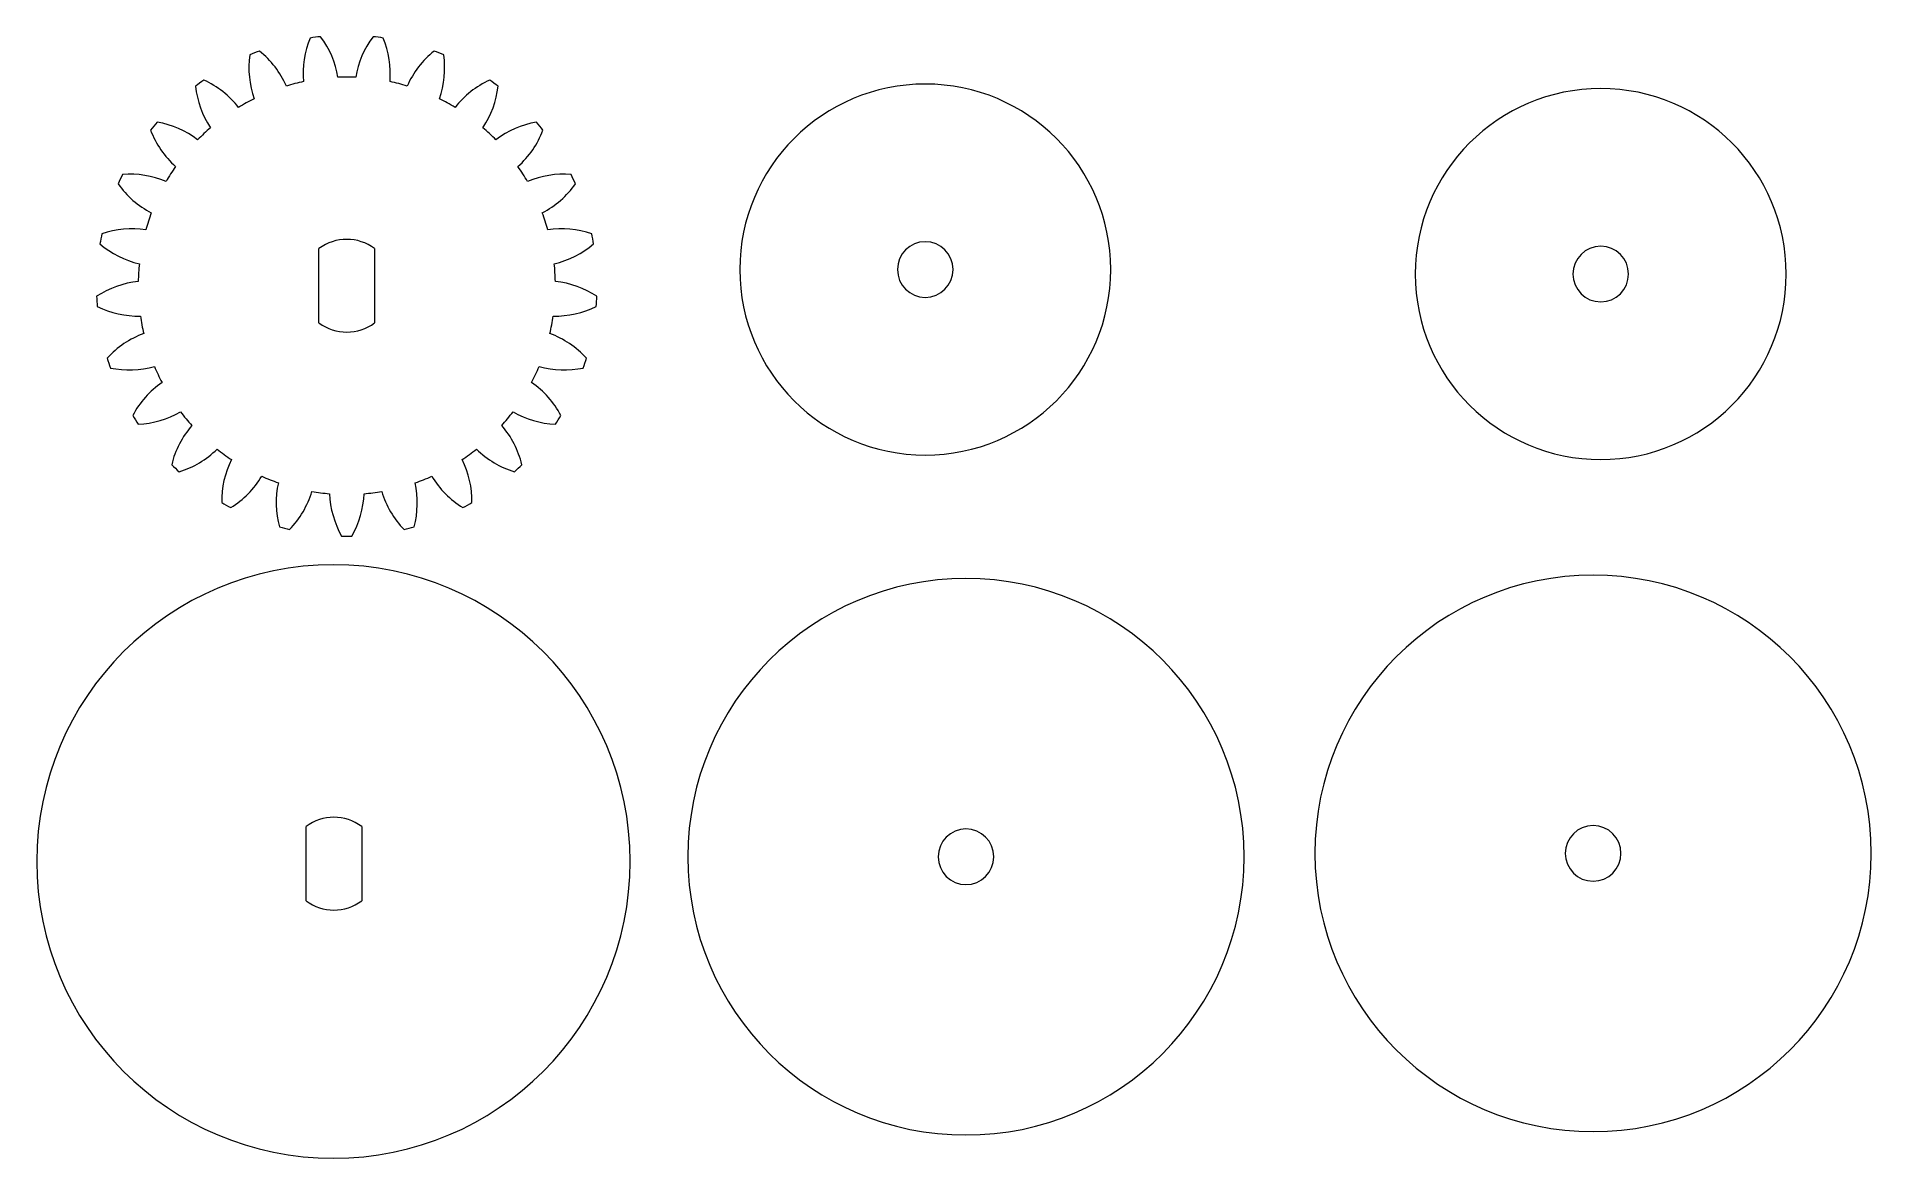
# Model space of a CAD drawing. Header units: millimetres. Extents: x -109.9 to -11, y 83.2 to 143.7.
import ezdxf

# ---------------------------------------------------------------- set-up
doc = ezdxf.new("R2010")
doc.units = ezdxf.units.MM
doc.header["$MEASUREMENT"] = 0
doc.layers.add('layer 1', color=7, linetype='Continuous')

msp = doc.modelspace()

# ---------------------------------------------------------------- linework, layer by layer
at = {"layer": 'layer 1', "lineweight": 9}
for points in [[(-94.6718, 128.2638), (-94.6718, 132.2638)], [(-91.6718, 132.2638), (-91.6718, 128.2638)]]:
    msp.add_lwpolyline(points, dxfattribs=at)
at = {"layer": 'layer 1', "color": 250, "lineweight": 9}
for points in [[(-95.3665, 97.1052), (-95.3665, 101.1052)], [(-92.3665, 101.1052), (-92.3665, 97.1052)]]:
    msp.add_lwpolyline(points, dxfattribs=at)
at = {"layer": 'layer 1', "lineweight": 9}
for points in [[(-95.1408, 143.6195), (-95.4484, 142.8764), (-95.5722, 142.0701), (-95.5018, 141.2689)], [(-94.5861, 143.6896), (-94.7715, 143.67), (-94.9564, 143.6467), (-95.1408, 143.6195)], [(-93.6519, 141.5026), (-93.7829, 142.2961), (-94.1033, 143.0463), (-94.5861, 143.6896)], [(-91.7575, 143.6896), (-92.2403, 143.0463), (-92.5607, 142.2961), (-92.6917, 141.5026)], [(-91.2028, 143.6195), (-91.3872, 143.6467), (-91.5721, 143.67), (-91.7575, 143.6896)], [(-90.8418, 141.2689), (-90.7714, 142.0701), (-90.8952, 142.8764), (-91.2028, 143.6195)], [(-98.4003, 142.7102), (-98.5135, 141.914), (-98.4329, 141.1022), (-98.1654, 140.3437)], [(-97.8805, 142.916), (-98.0552, 142.851), (-98.2285, 142.7824), (-98.4003, 142.7102)], [(-96.4318, 141.0301), (-96.756, 141.7661), (-97.253, 142.4131), (-97.8805, 142.916)], [(-88.4631, 142.916), (-89.0906, 142.4131), (-89.5876, 141.7661), (-89.9118, 141.0301)], [(-87.9433, 142.7102), (-88.1151, 142.7824), (-88.2884, 142.851), (-88.4631, 142.916)], [(-88.1782, 140.3437), (-87.9107, 141.1022), (-87.8301, 141.914), (-87.9433, 142.7102)], [(-92.6917, 141.5026), (-93.0116, 141.5163), (-93.332, 141.5163), (-93.6519, 141.5026)], [(-100.8791, 141.3475), (-101.0321, 141.2411), (-101.1829, 141.1316), (-101.3313, 141.0189)], [(-101.3313, 141.0189), (-101.2429, 140.2196), (-100.963, 139.4533), (-100.5153, 138.7852)], [(-99.0068, 139.8812), (-99.5039, 140.5134), (-100.1461, 141.0164), (-100.8791, 141.3475)], [(-95.5018, 141.2689), (-95.815, 141.2026), (-96.1253, 141.1229), (-96.4318, 141.0301)], [(-89.9118, 141.0301), (-90.2183, 141.1229), (-90.5286, 141.2026), (-90.8418, 141.2689)], [(-85.4645, 141.3475), (-86.1975, 141.0164), (-86.8397, 140.5134), (-87.3368, 139.8812)], [(-85.8283, 138.7852), (-85.3806, 139.4533), (-85.1007, 140.2196), (-85.0123, 141.0189)], [(-85.0123, 141.0189), (-85.1607, 141.1316), (-85.3115, 141.2411), (-85.4645, 141.3475)], [(-98.1654, 140.3437), (-98.4523, 140.2016), (-98.7331, 140.0472), (-99.0068, 139.8812)], [(-87.3368, 139.8812), (-87.6105, 140.0472), (-87.8913, 140.2016), (-88.1782, 140.3437)], [(-103.3933, 139.0826), (-103.5151, 138.9415), (-103.6339, 138.7979), (-103.7497, 138.6518)], [(-103.7497, 138.6518), (-103.4652, 137.8996), (-103.0035, 137.227), (-102.4037, 136.6912)], [(-101.2152, 138.1279), (-101.8539, 138.6167), (-102.6011, 138.9442), (-103.3933, 139.0826)], [(-100.5153, 138.7852), (-100.7578, 138.5762), (-100.9914, 138.3569), (-101.2152, 138.1279)], [(-85.1284, 138.1279), (-85.3522, 138.3569), (-85.5858, 138.5762), (-85.8283, 138.7852)], [(-82.9503, 139.0826), (-83.7425, 138.9442), (-84.4897, 138.6167), (-85.1284, 138.1279)], [(-83.9399, 136.6912), (-83.3401, 137.227), (-82.8784, 137.8996), (-82.5939, 138.6518)], [(-82.5939, 138.6518), (-82.7097, 138.7979), (-82.8285, 138.9415), (-82.9503, 139.0826)], [(-102.4037, 136.6912), (-102.5867, 136.4284), (-102.7584, 136.158), (-102.9182, 135.8805)], [(-83.4254, 135.8805), (-83.5852, 136.158), (-83.7569, 136.4284), (-83.9399, 136.6912)], [(-105.2653, 136.2636), (-105.3482, 136.0966), (-105.4275, 135.9279), (-105.5034, 135.7577)], [(-105.5034, 135.7577), (-105.0408, 135.0998), (-104.4263, 134.5632), (-103.7121, 134.1934)], [(-102.9182, 135.8805), (-103.6584, 136.1951), (-104.4635, 136.3265), (-105.2653, 136.2636)], [(-81.0783, 136.2636), (-81.8801, 136.3265), (-82.6852, 136.1951), (-83.4254, 135.8805)], [(-82.6315, 134.1934), (-81.9173, 134.5632), (-81.3028, 135.0998), (-80.8402, 135.7577)], [(-80.8402, 135.7577), (-80.9161, 135.9279), (-80.9954, 136.0966), (-81.0783, 136.2636)], [(-103.7121, 134.1934), (-103.824, 133.8934), (-103.923, 133.5887), (-104.0088, 133.2802)], [(-82.3348, 133.2802), (-82.4206, 133.5887), (-82.5196, 133.8934), (-82.6315, 134.1934)], [(-106.3775, 133.0675), (-106.4162, 132.8852), (-106.4511, 132.7021), (-106.4822, 132.5184)], [(-104.0088, 133.2802), (-104.804, 133.4008), (-105.6165, 133.3279), (-106.3775, 133.0675)], [(-91.6718, 132.2638), (-92.5607, 132.9305), (-93.7829, 132.9305), (-94.6718, 132.2638)], [(-79.9661, 133.0675), (-80.7271, 133.3279), (-81.5396, 133.4008), (-82.3348, 133.2802)], [(-79.8614, 132.5184), (-79.8925, 132.7021), (-79.9274, 132.8852), (-79.9661, 133.0675)], [(-106.4822, 132.5184), (-105.8706, 131.9962), (-105.142, 131.6292), (-104.3582, 131.4487)], [(-81.9854, 131.4487), (-81.2016, 131.6292), (-80.473, 131.9962), (-79.8614, 132.5184)], [(-104.3582, 131.4487), (-104.392, 131.1302), (-104.4121, 130.8105), (-104.4185, 130.4904)], [(-81.9251, 130.4904), (-81.9315, 130.8105), (-81.9516, 131.1302), (-81.9854, 131.4487)], [(-104.4185, 130.4904), (-105.2187, 130.4095), (-105.9875, 130.1368), (-106.6598, 129.6953)], [(-106.6598, 129.6953), (-106.652, 129.5091), (-106.6403, 129.3231), (-106.6247, 129.1374)], [(-79.6838, 129.6953), (-80.3561, 130.1368), (-81.1249, 130.4095), (-81.9251, 130.4904)], [(-79.7189, 129.1374), (-79.7033, 129.3231), (-79.6916, 129.5091), (-79.6838, 129.6953)], [(-106.6247, 129.1374), (-105.9024, 128.7837), (-105.1054, 128.6095), (-104.3014, 128.6295)], [(-104.3014, 128.6295), (-104.2549, 128.3127), (-104.1949, 127.998), (-104.1215, 127.6863)], [(-82.2221, 127.6863), (-82.1487, 127.998), (-82.0887, 128.3127), (-82.0422, 128.6295)], [(-82.0422, 128.6295), (-81.2382, 128.6095), (-80.4412, 128.7837), (-79.7189, 129.1374)], [(-104.1215, 127.6863), (-104.8764, 127.409), (-105.5533, 126.9536), (-106.0947, 126.3589)], [(-94.6718, 128.2638), (-93.7829, 127.5972), (-92.5607, 127.5972), (-91.6718, 128.2638)], [(-80.2489, 126.3589), (-80.7903, 126.9536), (-81.4672, 127.409), (-82.2221, 127.6863)], [(-106.0947, 126.3589), (-106.0408, 126.1805), (-105.9832, 126.0032), (-105.9219, 125.8272)], [(-105.9219, 125.8272), (-105.1344, 125.6642), (-104.3191, 125.6937), (-103.5453, 125.913)], [(-103.5453, 125.913), (-103.4215, 125.6177), (-103.2851, 125.3279), (-103.1365, 125.0442)], [(-83.2071, 125.0442), (-83.0585, 125.3279), (-82.9221, 125.6177), (-82.7983, 125.913)], [(-82.7983, 125.913), (-82.0245, 125.6937), (-81.2092, 125.6642), (-80.4217, 125.8272)], [(-80.4217, 125.8272), (-80.3604, 126.0032), (-80.3028, 126.1805), (-80.2489, 126.3589)], [(-103.1365, 125.0442), (-103.7987, 124.5878), (-104.3411, 123.9784), (-104.7176, 123.2677)], [(-81.626, 123.2677), (-82.0025, 123.9784), (-82.5449, 124.5878), (-83.2071, 125.0442)], [(-104.7176, 123.2677), (-104.621, 123.1084), (-104.5211, 122.951), (-104.418, 122.7957)], [(-104.418, 122.7957), (-103.6147, 122.8338), (-102.8323, 123.065), (-102.1374, 123.4699)], [(-101.5254, 122.7301), (-102.0533, 122.1233), (-102.4271, 121.3982), (-102.615, 120.6162)], [(-102.1374, 123.4699), (-101.944, 123.2147), (-101.7398, 122.9679), (-101.5254, 122.7301)], [(-84.8182, 122.7301), (-84.6038, 122.9679), (-84.3996, 123.2147), (-84.2062, 123.4699)], [(-83.7286, 120.6162), (-83.9165, 121.3982), (-84.2903, 122.1233), (-84.8182, 122.7301)], [(-84.2062, 123.4699), (-83.5113, 123.065), (-82.7289, 122.8338), (-81.9256, 122.7957)], [(-81.9256, 122.7957), (-81.8225, 122.951), (-81.7226, 123.1084), (-81.626, 123.2677)], [(-102.2074, 120.2335), (-101.4388, 120.4702), (-100.7386, 120.8887), (-100.1662, 121.4537)], [(-100.1662, 121.4537), (-99.9154, 121.2546), (-99.6562, 121.0663), (-99.3894, 120.8893)], [(-99.3894, 120.8893), (-99.7498, 120.1704), (-99.9315, 119.3751), (-99.919, 118.5709)], [(-86.9542, 120.8893), (-86.6874, 121.0663), (-86.4282, 121.2546), (-86.1774, 121.4537)], [(-86.4246, 118.5709), (-86.4121, 119.3751), (-86.5938, 120.1703), (-86.9542, 120.8893)], [(-86.1774, 121.4537), (-85.605, 120.8887), (-84.9048, 120.4702), (-84.1362, 120.2335)], [(-102.615, 120.6162), (-102.4818, 120.4859), (-102.3459, 120.3583), (-102.2074, 120.2335)], [(-99.4291, 118.3016), (-98.7435, 118.7219), (-98.1693, 119.3015), (-97.7554, 119.9911)], [(-97.7554, 119.9911), (-97.463, 119.8606), (-97.1652, 119.7426), (-96.8627, 119.6376)], [(-89.4809, 119.6376), (-89.1784, 119.7426), (-88.8806, 119.8606), (-88.5882, 119.9911)], [(-88.5882, 119.9911), (-88.1743, 119.3015), (-87.6001, 118.7219), (-86.9145, 118.3016)], [(-84.1362, 120.2335), (-83.9977, 120.3583), (-83.8618, 120.4859), (-83.7286, 120.6162)], [(-96.8627, 119.6376), (-97.033, 118.8516), (-97.0112, 118.0361), (-96.7991, 117.2603)], [(-96.2576, 117.1213), (-95.6981, 117.6989), (-95.2861, 118.403), (-95.0567, 119.1739)], [(-95.0567, 119.1739), (-94.741, 119.1202), (-94.4232, 119.0801), (-94.1041, 119.0535)], [(-94.1041, 119.0535), (-94.0736, 118.2499), (-93.8497, 117.4654), (-93.4513, 116.7667)], [(-92.8923, 116.7667), (-92.4939, 117.4654), (-92.27, 118.2499), (-92.2395, 119.0535)], [(-92.2395, 119.0535), (-91.9204, 119.0801), (-91.6026, 119.1202), (-91.2869, 119.1739)], [(-91.2869, 119.1739), (-91.0575, 118.403), (-90.6455, 117.6989), (-90.086, 117.1213)], [(-89.5445, 117.2603), (-89.3324, 118.0361), (-89.3106, 118.8516), (-89.4809, 119.6376)], [(-99.919, 118.5709), (-99.7576, 118.4778), (-99.5943, 118.388), (-99.4291, 118.3016)], [(-86.9145, 118.3016), (-86.7493, 118.388), (-86.586, 118.4778), (-86.4246, 118.5709)], [(-96.7991, 117.2603), (-96.6196, 117.2102), (-96.4391, 117.1639), (-96.2576, 117.1213)], [(-93.4513, 116.7667), (-93.265, 116.7629), (-93.0786, 116.7629), (-92.8923, 116.7667)], [(-90.086, 117.1213), (-89.9045, 117.1639), (-89.724, 117.2102), (-89.5445, 117.2603)]]:
    msp.add_open_spline(points, degree=3, dxfattribs=at)
at = {"layer": 'layer 1', "color": 250, "lineweight": 9}
for points in [[(-61.9788, 141.1367), (-56.4559, 141.1367), (-51.9788, 136.6596), (-51.9788, 131.1367), (-51.9788, 125.6138), (-56.4559, 121.1367), (-61.9788, 121.1367), (-67.5017, 121.1367), (-71.9788, 125.6138), (-71.9788, 131.1367), (-71.9788, 136.6596), (-67.5017, 141.1367), (-61.9788, 141.1367)], [(-25.5546, 140.8938), (-20.0317, 140.8938), (-15.5546, 136.4167), (-15.5546, 130.8938), (-15.5546, 125.3709), (-20.0317, 120.8938), (-25.5546, 120.8938), (-31.0775, 120.8938), (-35.5546, 125.3709), (-35.5546, 130.8938), (-35.5546, 136.4167), (-31.0775, 140.8938), (-25.5546, 140.8938)], [(-61.9788, 132.6367), (-61.1504, 132.6367), (-60.4788, 131.9651), (-60.4788, 131.1367), (-60.4788, 130.3083), (-61.1504, 129.6367), (-61.9788, 129.6367), (-62.8072, 129.6367), (-63.4788, 130.3083), (-63.4788, 131.1367), (-63.4788, 131.9651), (-62.8072, 132.6367), (-61.9788, 132.6367)], [(-25.5546, 132.3938), (-24.7262, 132.3938), (-24.0546, 131.7222), (-24.0546, 130.8938), (-24.0546, 130.0654), (-24.7262, 129.3938), (-25.5546, 129.3938), (-26.383, 129.3938), (-27.0546, 130.0654), (-27.0546, 130.8938), (-27.0546, 131.7222), (-26.383, 132.3938), (-25.5546, 132.3938)], [(-93.8936, 115.2219), (-85.057, 115.2219), (-77.8936, 108.0585), (-77.8936, 99.2219), (-77.8936, 90.3853), (-85.057, 83.2219), (-93.8936, 83.2219), (-102.7302, 83.2219), (-109.8936, 90.3853), (-109.8936, 99.2219), (-109.8936, 108.0585), (-102.7302, 115.2219), (-93.8936, 115.2219)], [(-59.7828, 114.4787), (-51.4984, 114.4787), (-44.7828, 107.7631), (-44.7828, 99.4787), (-44.7828, 91.1944), (-51.4984, 84.4787), (-59.7828, 84.4787), (-68.0671, 84.4787), (-74.7828, 91.1944), (-74.7828, 99.4787), (-74.7828, 107.7631), (-68.0671, 114.4787), (-59.7828, 114.4787)], [(-25.9648, 114.6611), (-17.6805, 114.6611), (-10.9648, 107.9455), (-10.9648, 99.6611), (-10.9648, 91.3768), (-17.6805, 84.6611), (-25.9648, 84.6611), (-34.2492, 84.6611), (-40.9648, 91.3768), (-40.9648, 99.6611), (-40.9648, 107.9455), (-34.2492, 114.6611), (-25.9648, 114.6611)], [(-59.7828, 100.9787), (-58.9544, 100.9787), (-58.2828, 100.3071), (-58.2828, 99.4787), (-58.2828, 98.6503), (-58.9544, 97.9787), (-59.7828, 97.9787), (-60.6112, 97.9787), (-61.2828, 98.6503), (-61.2828, 99.4787), (-61.2828, 100.3071), (-60.6112, 100.9787), (-59.7828, 100.9787)], [(-25.9648, 101.1611), (-25.1364, 101.1611), (-24.4648, 100.4895), (-24.4648, 99.6611), (-24.4648, 98.8327), (-25.1364, 98.1611), (-25.9648, 98.1611), (-26.7932, 98.1611), (-27.4648, 98.8327), (-27.4648, 99.6611), (-27.4648, 100.4895), (-26.7932, 101.1611), (-25.9648, 101.1611)]]:
    msp.add_open_spline(points, degree=3, knots=[0, 0, 0, 0, 1, 1, 1, 2, 2, 2, 3, 3, 3, 4, 4, 4, 4], dxfattribs=at)
for points in [[(-92.3665, 101.1052), (-93.2554, 101.7719), (-94.4776, 101.7719), (-95.3665, 101.1052)], [(-95.3665, 97.1052), (-94.4776, 96.4386), (-93.2554, 96.4386), (-92.3665, 97.1052)]]:
    msp.add_open_spline(points, degree=3, dxfattribs=at)

doc.saveas('drawing.dxf')
